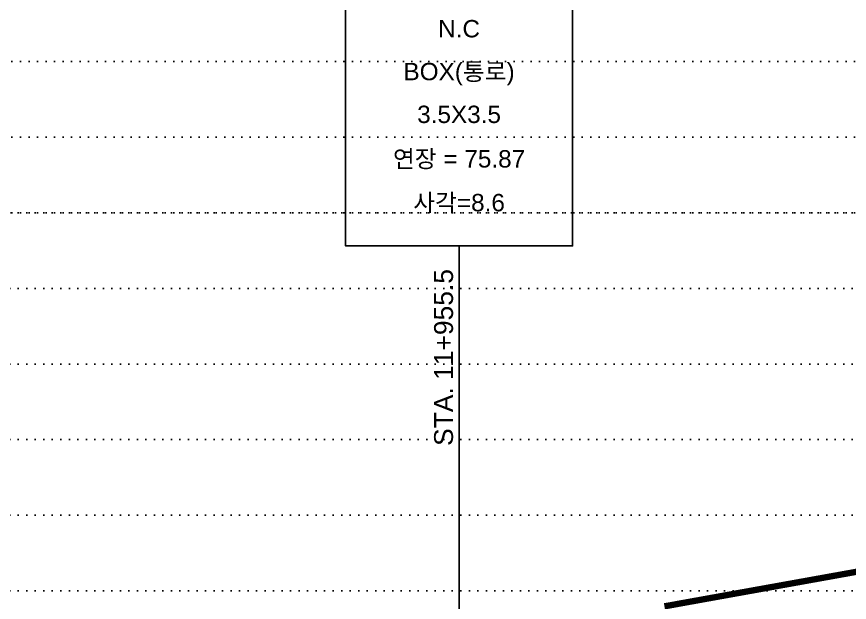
# Model space of a CAD drawing. Header units: millimetres. Extents: x -1499 to 6658, y -12483 to -6008.
# Drawn here: x 1141.4 to 1273.5, y -11118.9 to -11025.9 of the extents above; entities that cross this region are included whole.
import ezdxf
from ezdxf.enums import TextEntityAlignment as Align

# ---------------------------------------------------------------- set-up
doc = ezdxf.new("R2010")
doc.units = ezdxf.units.MM
doc.linetypes.add('A-DOTLN01H', pattern=[0.125, 0, -0.125])
for name, color, linetype in [('3공구_안성방향_CR-LEAT-NEW', 7, 'Continuous'), ('3공구_안성방향_CR-SSYM-NEW', 3, 'Continuous'), ('CR-GRID', 56, 'A-DOTLN01H'), ('구조물인출선', 1, 'Continuous'), ('구조물제원심볼', 3, 'Continuous'), ('종단계획선', 7, 'Continuous')]:
    doc.layers.add(name, color=color, linetype=linetype)
doc.styles.get("Standard").update_dxf_attribs({"font": 'arial.ttf'})

msp = doc.modelspace()

# ---------------------------------------------------------------- linework, layer by layer
at = {"layer": '3공구_안성방향_CR-SSYM-NEW', "color": 3}
msp.add_line((1211.58, -11062.33), (1211.58, -11125.01), dxfattribs=at)
at = {"layer": 'CR-GRID', "color": 6, "linetype": 'A-DOTLN01H', "ltscale": 10}
for p, q in [((236.16, -11033.06), (1436.16, -11033.06)), ((696.16, -11093.06), (6636.16, -11093.06))]:
    msp.add_line(p, q, dxfattribs=at)
at = {"layer": 'CR-GRID', "linetype": 'A-DOTLN01H', "ltscale": 10}
for p, q in [((236.16, -11045.06), (1436.16, -11045.06)), ((236.16, -11057.06), (1436.16, -11057.06)), ((696.16, -11057.06), (6636.16, -11057.06)), ((696.16, -11069.06), (6636.16, -11069.06)), ((696.16, -11081.06), (6636.16, -11081.06)), ((696.16, -11105.06), (6636.16, -11105.06)), ((696.16, -11117.06), (5436.16, -11117.06))]:
    msp.add_line(p, q, dxfattribs=at)
at = {"layer": '구조물제원심볼', "color": 1}
msp.add_lwpolyline([(1229.58, -11020.76), (1229.58, -11062.33), (1193.58, -11062.33), (1193.58, -11020.76)], close=True, dxfattribs=at)
at = {"layer": '종단계획선', "const_width": 1, "flags": 128}
msp.add_lwpolyline([(1244.16, -11119.51), (1245.36, -11119.3), (1246.16, -11119.15), (2761.16, -10846.63)], dxfattribs=at)

# ---------------------------------------------------------------- texts
at = {"layer": '3공구_안성방향_CR-LEAT-NEW', "color": 3}
msp.add_text('STA. 11+955.5', height=3, rotation=90, dxfattribs=at).set_placement((1210.62, -11094.06))
at = {"layer": '구조물인출선'}
for s, p in [('N.C', (1211.58, -11029.23)), ('BOX(통로)', (1211.58, -11036.03)), ('3.5X3.5', (1211.58, -11042.82)), ('연장 = 75.87', (1211.58, -11049.88)), ('사각=8.6', (1211.58, -11056.83))]:
    msp.add_text(s, height=2.76, dxfattribs=at).set_placement(p, align=Align.CENTER)

doc.saveas('drawing.dxf')
